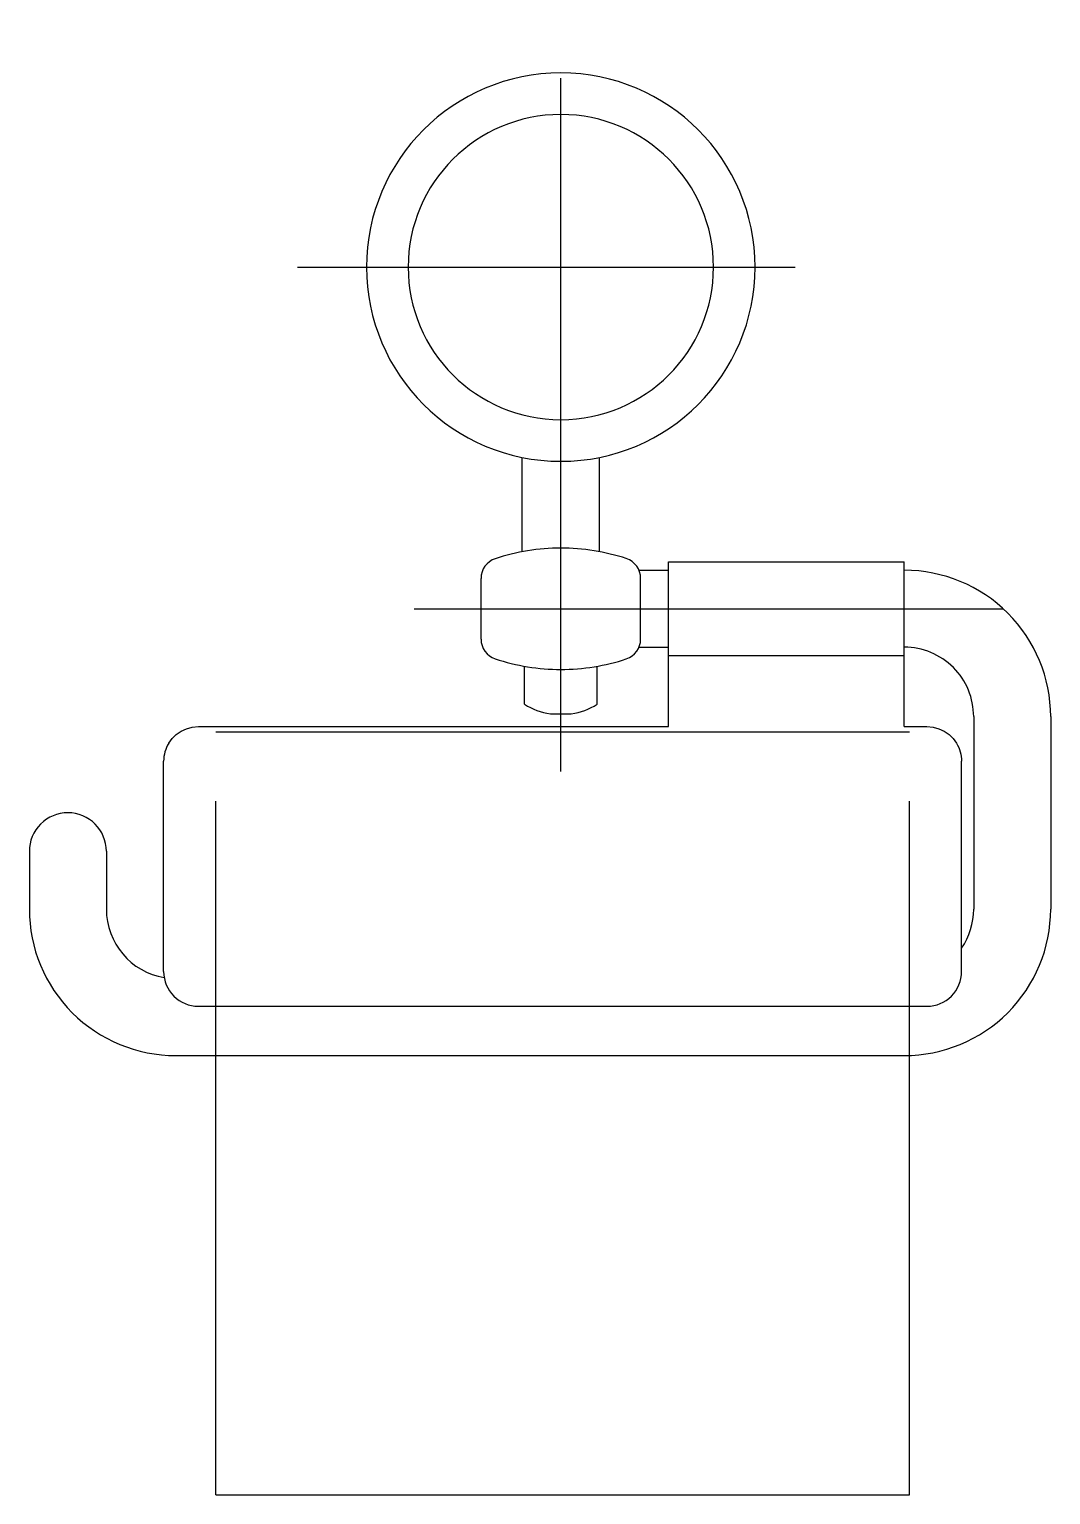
# Model space of a CAD drawing. Extents: x -470.537 to -470.39, y 0.452 to 0.663.
import ezdxf

# ---------------------------------------------------------------- set-up
doc = ezdxf.new("R2010")
doc.units = 0
doc.header["$LTSCALE"] = 0.2
doc.header["$MEASUREMENT"] = 0
for name, pattern in [('AXES', [0.54, 0.3, -0.08, 0.08, -0.08]), ('CACHE', [0.24, 0.12, -0.12]), ('CONTINU', [0])]:
    doc.linetypes.add(name, pattern=pattern)
doc.layers.get('0').update_dxf_attribs({"linetype": 'CONTINUOUS'})
doc.layers.add('DECA_EIXOS', color=5, linetype='AXES')

msp = doc.modelspace()

# ---------------------------------------------------------------- linework, layer by layer
at = {"linetype": 'CONTINU'}
for points in [[(-470.4605, 0.65666, 1), (-470.4605, 0.60066)], [(-470.4605, 0.60066, 1), (-470.4605, 0.65666)], [(-470.4605, 0.65066, 1), (-470.4605, 0.60666)], [(-470.4605, 0.60666, 1), (-470.4605, 0.65066)], [(-470.4605, 0.58815, 0.080237), (-470.46995, 0.58662)], [(-470.45106, 0.58663, 0.080237), (-470.4605, 0.58815)], [(-470.46995, 0.58662, 0.323554), (-470.472, 0.58378)], [(-470.449, 0.58377, 0.323946), (-470.45106, 0.58663)], [(-470.3899, 0.56385, 0.414219), (-470.411, 0.58495)], [(-470.472, 0.57502, 0.323234), (-470.46995, 0.57218)], [(-470.45106, 0.57217, 0.323812), (-470.449, 0.57503)], [(-470.401, 0.56385, 0.414314), (-470.411, 0.57385)], [(-470.46995, 0.57218, 0.080238), (-470.4605, 0.57065)], [(-470.4605, 0.57065, 0.080236), (-470.45106, 0.57217)], [(-470.46575, 0.56563, 0.100878), (-470.462, 0.56425)], [(-470.459, 0.56425, 0.100879), (-470.45525, 0.56563)], [(-470.517, 0.56002, 0.138691), (-470.51774, 0.5574)], [(-470.40348, 0.56002, -0.138687), (-470.40274, 0.5574)], [(-470.53155, 0.54998, 0.415119), (-470.5371, 0.54443)], [(-470.526, 0.54443, 0.413985), (-470.53155, 0.54998)], [(-470.5371, 0.53609, 0.414672), (-470.51598, 0.51498)], [(-470.526, 0.53608, 0.366176), (-470.51766, 0.52622)], [(-470.411, 0.51498, 0.414214), (-470.3899, 0.53608)], [(-470.40274, 0.53045, 0.150584), (-470.401, 0.53608)], [(-470.51774, 0.52708, 0.414233), (-470.51274, 0.52208)], [(-470.40774, 0.52208, 0.41511), (-470.40274, 0.52709)]]:
    msp.add_lwpolyline(points, format="xyb", dxfattribs=at)
for points in [[(-470.46605, 0.58763), (-470.46605, 0.60121)], [(-470.45495, 0.58763), (-470.45495, 0.60121)], [(-470.445, 0.58616), (-470.411, 0.58616)], [(-470.445, 0.5624), (-470.445, 0.58616)], [(-470.411, 0.5624), (-470.411, 0.58616)], [(-470.472, 0.57502), (-470.472, 0.58378)], [(-470.44924, 0.58495), (-470.445, 0.58495)], [(-470.449, 0.57503), (-470.449, 0.58377)], [(-470.44924, 0.57385), (-470.445, 0.57385)], [(-470.445, 0.57264), (-470.411, 0.57264)], [(-470.46575, 0.56563), (-470.46575, 0.57111)], [(-470.45525, 0.56563), (-470.45525, 0.57111)], [(-470.462, 0.56425), (-470.459, 0.56425)], [(-470.517, 0.56002), (-470.51651, 0.56068), (-470.51592, 0.56125), (-470.51524, 0.56173), (-470.51445, 0.56209), (-470.51361, 0.56232), (-470.51274, 0.5624)], [(-470.51274, 0.5624), (-470.445, 0.5624)], [(-470.411, 0.5624), (-470.40774, 0.5624)], [(-470.40774, 0.5624), (-470.40686, 0.56232), (-470.40602, 0.56209), (-470.40524, 0.56173), (-470.40455, 0.56125), (-470.40396, 0.56068), (-470.40348, 0.56002)], [(-470.401, 0.56385), (-470.401, 0.53608)], [(-470.3899, 0.56385), (-470.3899, 0.53608)], [(-470.51774, 0.52708), (-470.51774, 0.5574)], [(-470.40274, 0.52709), (-470.40274, 0.5574)], [(-470.5371, 0.54443), (-470.5371, 0.53609)], [(-470.526, 0.54443), (-470.526, 0.53608)], [(-470.51274, 0.52208), (-470.40774, 0.52208)], [(-470.51598, 0.51498), (-470.411, 0.51498)]]:
    msp.add_lwpolyline(points, dxfattribs=at)
at = {"linetype": 'CACHE'}
for points in [[(-470.51024, 0.56166), (-470.41024, 0.56166)], [(-470.51024, 0.45166), (-470.51024, 0.56166)], [(-470.41024, 0.45166), (-470.41024, 0.56166)], [(-470.51024, 0.45166), (-470.41024, 0.45166)]]:
    msp.add_lwpolyline(points, dxfattribs=at)
at = {"layer": 'DECA_EIXOS'}
for points in [[(-470.4605, 0.55592), (-470.4605, 0.66295)], [(-470.49843, 0.62866), (-470.42673, 0.62866)], [(-470.48163, 0.5794), (-470.39674, 0.5794)]]:
    msp.add_lwpolyline(points, dxfattribs=at)

doc.saveas('drawing.dxf')
